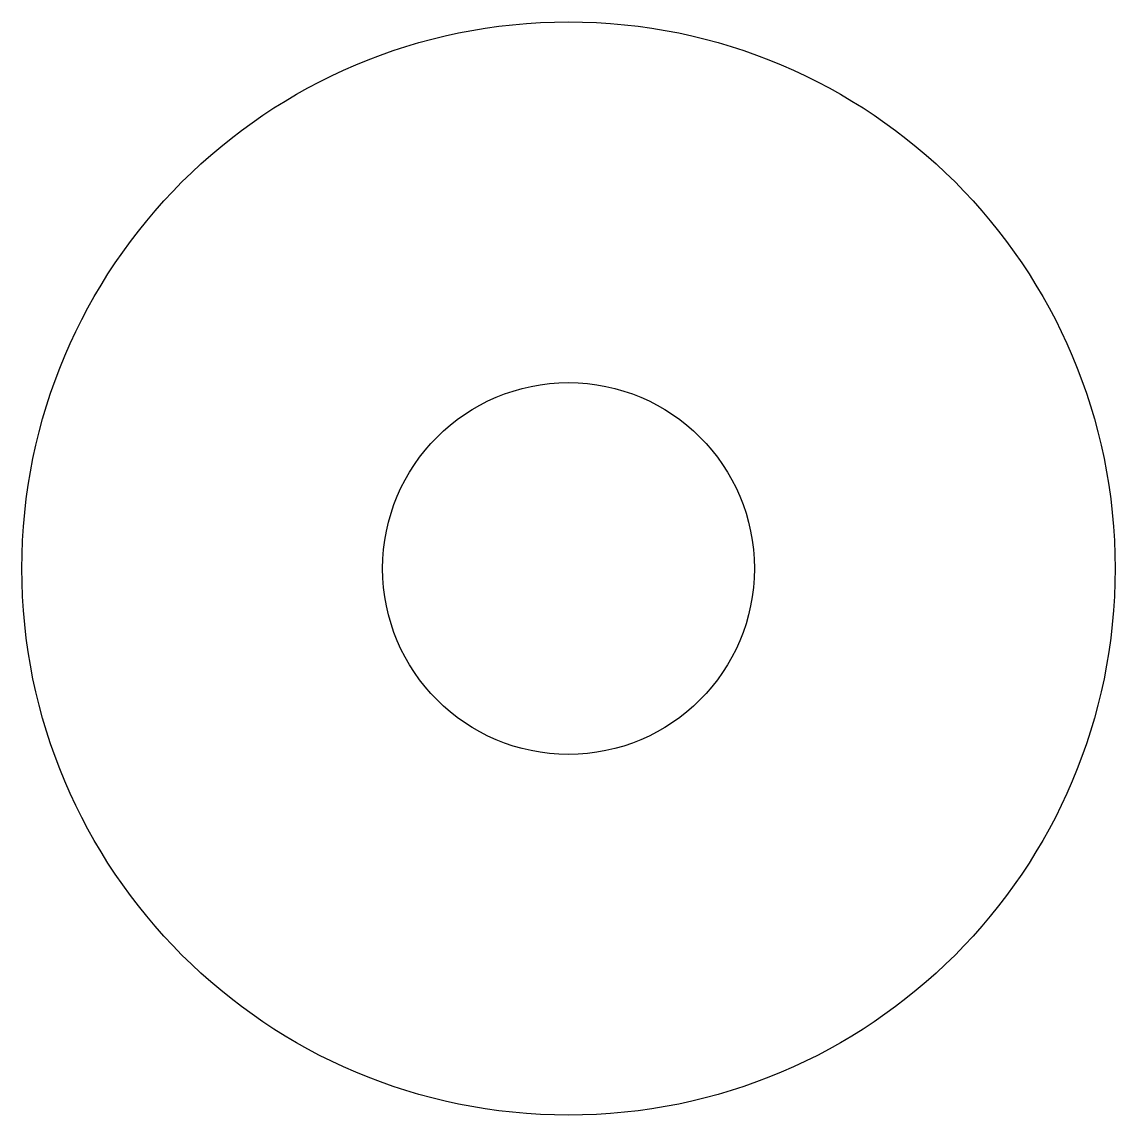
# Model space of a CAD drawing. Header units: millimetres. Extents: x 65.857 to 66.607, y -124.243 to -123.493.
import ezdxf

# ---------------------------------------------------------------- set-up
doc = ezdxf.new("R2010")
doc.units = ezdxf.units.MM
doc.header["$MEASUREMENT"] = 0

msp = doc.modelspace()

# ---------------------------------------------------------------- linework, layer by layer
for radius in [0.375, 0.1275]:
    msp.add_circle((66.23248, -123.86802), radius)

doc.saveas('drawing.dxf')
